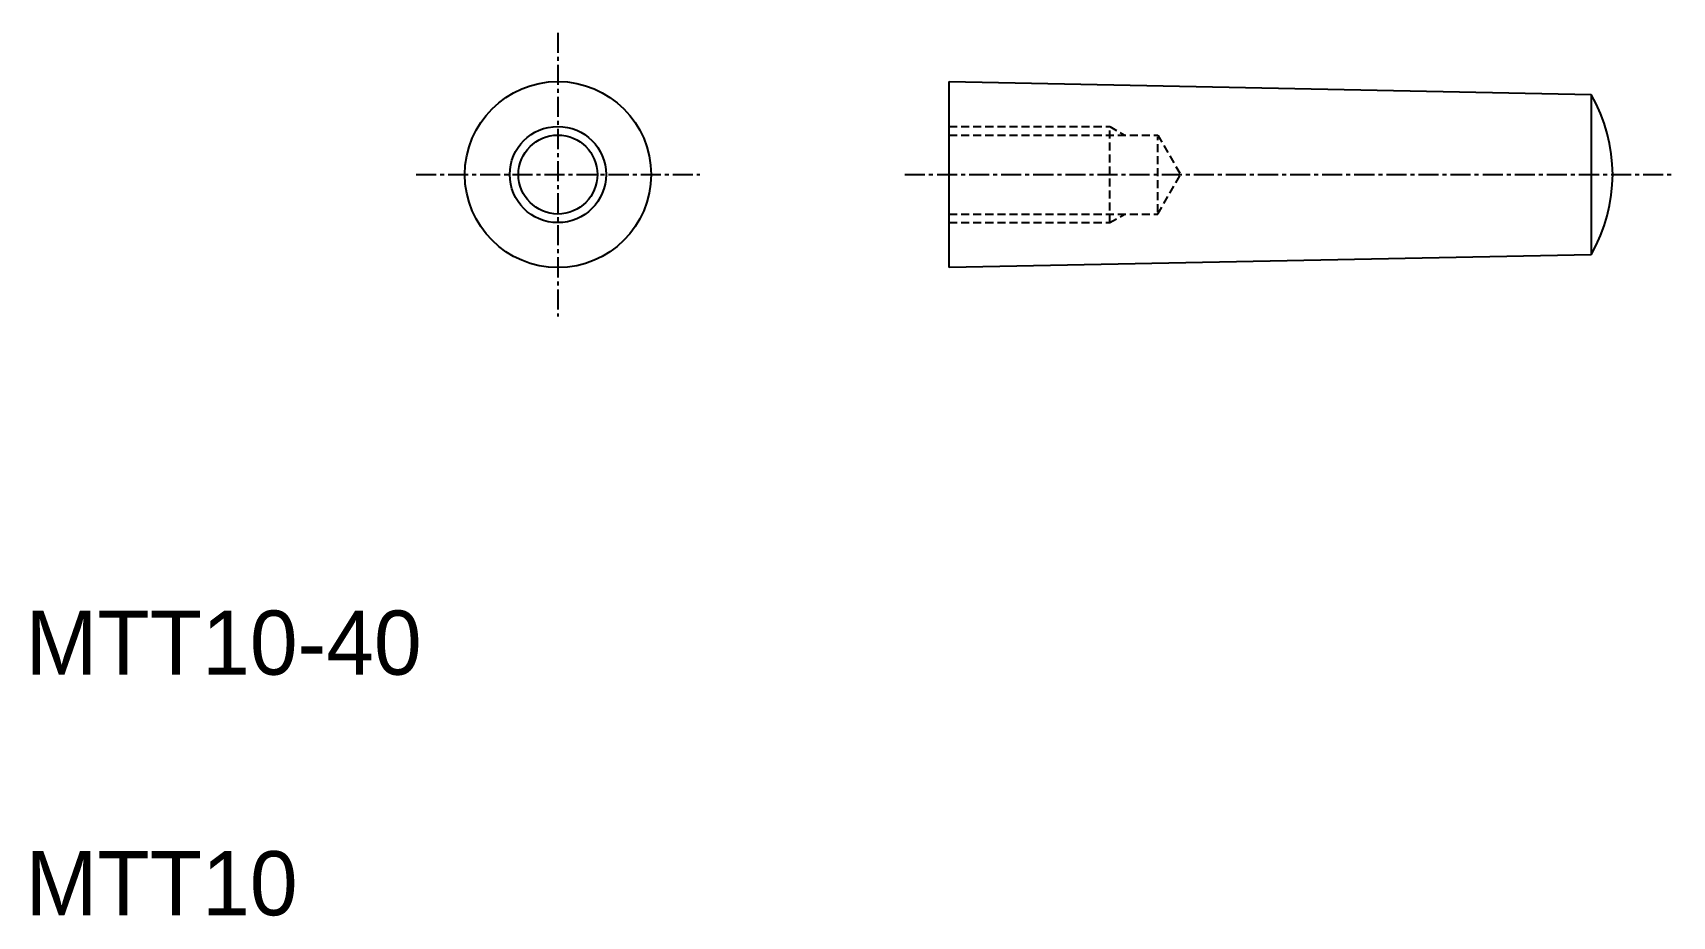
# Model space of a CAD drawing. Extents: x 10 to 113, y 10 to 65.
import ezdxf

# ---------------------------------------------------------------- set-up
doc = ezdxf.new("R2010")
doc.units = 0
doc.linetypes.add('CENTER', pattern=[2, 1.25, -0.25, 0.25, -0.25])
doc.linetypes.add('DASHED', pattern=[0.75, 0.5, -0.25])
doc.layers.get('0').update_dxf_attribs({"linetype": 'CONTINUOUS'})
doc.layers.add('CENTER', color=1, linetype='CENTER')

msp = doc.modelspace()

# ---------------------------------------------------------------- linework, layer by layer
at = {"color": 7, "linetype": 'CONTINUOUS'}
for p, q in [((67.54, 61.98), (107.54, 61.18)), ((67.54, 50.38), (67.54, 61.98)), ((107.54, 61.18), (107.54, 51.18)), ((107.54, 51.18), (67.54, 50.38)), ((87.54, 50.78), (87.54, 50.78)), ((97.54, 50.98), (97.54, 50.98))]:
    msp.add_line(p, q, dxfattribs=at)
at = {"color": 3, "linetype": 'DASHED'}
for p, q in [((67.54, 59.18), (77.54, 59.18)), ((67.54, 58.64), (80.54, 58.64)), ((77.54, 53.18), (77.54, 59.18)), ((77.54, 59.18), (78.48, 58.64)), ((80.54, 58.64), (81.96, 56.18)), ((80.54, 53.83), (80.54, 58.53)), ((80.54, 53.72), (81.96, 56.18)), ((67.54, 53.72), (80.54, 53.72)), ((67.54, 53.18), (77.54, 53.18)), ((77.54, 53.18), (78.48, 53.72))]:
    msp.add_line(p, q, dxfattribs=at)
at = {"color": 7, "linetype": 'CONTINUOUS'}
for radius in [5.8, 2.46]:
    msp.add_circle((43.16, 56.18), radius, dxfattribs=at)
at = {"color": 3, "linetype": 'CONTINUOUS'}
msp.add_circle((43.16, 56.18), 3, dxfattribs=at)
at = {"color": 7, "linetype": 'CONTINUOUS'}
msp.add_arc((98.88, 56.18), 10, 330, 30, dxfattribs=at)
at = {"layer": 'CENTER', "color": 1, "linetype": 'CENTER'}
for p, q in [((43.16, 65.02), (43.16, 47.34)), ((34.32, 56.18), (52, 56.18)), ((64.78, 56.18), (112.59, 56.18))]:
    msp.add_line(p, q, dxfattribs=at)

# ---------------------------------------------------------------- texts
at = {"color": 7, "linetype": 'CONTINUOUS'}
for s, p in [('MTT10-40', (10, 25)), ('MTT10', (10, 10))]:
    msp.add_text(s, height=4, dxfattribs=at).set_placement(p)

doc.saveas('drawing.dxf')
